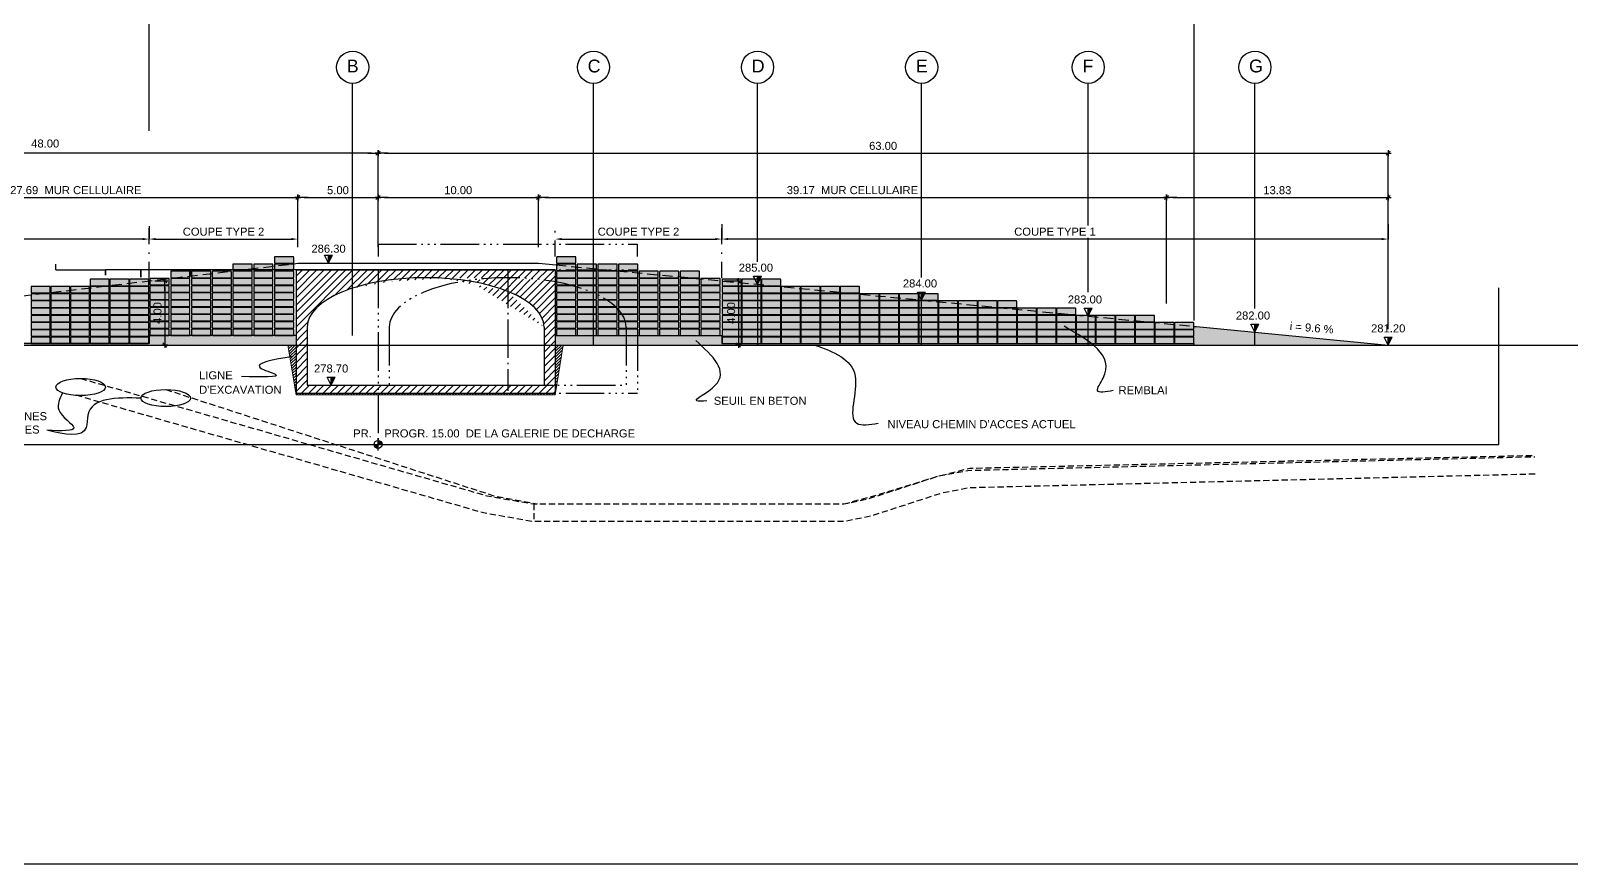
# Model space of a CAD drawing. Extents: x -427 to 62994, y 410 to 109394.
# Drawn here: x -196.9 to -100.8, y 578.1 to 630.1 of the extents above; entities that cross this region are included whole.
import ezdxf
from ezdxf.enums import TextEntityAlignment as Align

# ---------------------------------------------------------------- set-up
doc = ezdxf.new("R2010")
doc.units = 0
doc.header["$MEASUREMENT"] = 0
for name, pattern in [('ACAD_ISO04W100', [30, 24, -3, 0, -3]), ('ACAD_ISO05W100', [36, 24, -3, 0, -3, 0, -3, 0, -3]), ('NASCOSTA', [9.525, 6.35, -3.175]), ('TRATTEGGIATA2', [9.525, 6.35, -3.175]), ('TRATTOPUNTO', [1, 0.5, -0.25, 0, -0.25])]:
    doc.linetypes.add(name, pattern=pattern)
for name, color, linetype in [('Conduite 1000', 170, 'Continuous'), ('DIME', 6, 'Continuous'), ('LIN010CO', 2, 'Continuous'), ('LIN018CO', 6, 'Continuous'), ('LIN018TR', 6, 'NASCOSTA'), ('LIN025CO', 7, 'Continuous'), ('LIN025TR', 7, 'NASCOSTA'), ('LIN035CO', 1, 'Continuous'), ('LIN050CO', 3, 'Continuous'), ('TEXT035', 1, 'Continuous'), ('TEXT050', 3, 'Continuous'), ('TRATTCOLO-29', 252, 'Continuous'), ('TRATTCOLO-30', 253, 'Continuous')]:
    doc.layers.add(name, color=color, linetype=linetype)
doc.layers.add('no_plot', color=5, linetype='Continuous', plot=False)
doc.styles.add('ARIAL', font='arial.ttf')
doc.styles.add('ROMANS', font='romans.shx')
doc.linetypes.add('ROCCIA', pattern='A,0.25,[130,BERETTA.shx,S=0.1,R=0,X=0,Y=0],-0.2,0.25', length=0.7)
doc.dimstyles.new('BO1', dxfattribs={"dimtxt": 0.25, "dimasz": 0.2, "dimexe": 0, "dimexo": 0.5, "dimgap": 0.1, "dimtad": 1, "dimzin": 0, "dimdsep": 46, "dimtxsty": 'ROMANS', "dimblk1": 'LINE', "dimblk2": 'LINE', "dimsah": 1, "dimcen": 2.5, "dimclrd": 256, "dimclre": 256, "dimclrt": 1, "dimadec": 0, "dimazin": 0, "dimtfac": 1, "dimtmove": 2, "dimatfit": 3, "dimldrblk": 'LINE', "dimfxl": 1, "dimtvp": 1, "dimtolj": 1, "dimtzin": 0, "dimarcsym": 0})
pattern_1 = [(45, (-8.96563, 512.22708), (-0.2245064, 0.2245064), [])]

# ---------------------------------------------------------------- blocks, each defined once
blk = doc.blocks.new('LINE')
for p, q in [((-1.6, 0), (0.45, 0)), ((0, 0.45), (0, -0.45))]:
    blk.add_line(p, q)
at = {"color": 3}
blk.add_line((-0.32, -0.32), (0.32, 0.32), dxfattribs=at)
blk = doc.blocks.new('*D18')
at = {"layer": 'Defpoints', "color": 0, "transparency": 16777216}
for p in [(-126.036, 619.676), (-165.206, 615.579), (-126.036, 611.079)]:
    blk.add_point(p, dxfattribs=at)
at = {"layer": 'DIME', "lineweight": -2, "transparency": 16777216}
blk.add_line((-164.806, 619.676), (-126.436, 619.676), dxfattribs=at)
at = {"layer": 'DIME', "lineweight": -2, "transparency": 16777216, "xscale": 0.4, "yscale": 0.4, "zscale": 0.4, "rotation": 180}
blk.add_blockref('LINE', (-165.206, 619.676), dxfattribs=at)
at = {"layer": 'DIME', "lineweight": -2, "transparency": 16777216, "xscale": 0.4, "yscale": 0.4, "zscale": 0.4}
blk.add_blockref('LINE', (-126.036, 619.676), dxfattribs=at)
at = {"layer": 'DIME', "color": 1, "transparency": 16777216, "insert": (-145.621, 620.135), "char_height": 0.5, "attachment_point": 5, "style": 'ARIAL'}
blk.add_mtext('\\A1;39.17  MUR CELLULAIRE', dxfattribs=at)
blk = doc.blocks.new('*D20')
at = {"layer": 'Defpoints', "color": 0, "transparency": 16777216}
for p in [(-112.206, 622.441), (-175.206, 616.779), (-112.206, 610.479)]:
    blk.add_point(p, dxfattribs=at)
at = {"layer": 'DIME', "lineweight": -2, "transparency": 16777216}
for p, q in [((-174.806, 622.441), (-112.606, 622.441)), ((-112.206, 611.479), (-112.206, 622.441))]:
    blk.add_line(p, q, dxfattribs=at)
at = {"layer": 'DIME', "lineweight": -2, "transparency": 16777216, "xscale": 0.4, "yscale": 0.4, "zscale": 0.4, "rotation": 180}
blk.add_blockref('LINE', (-175.206, 622.441), dxfattribs=at)
at = {"layer": 'DIME', "lineweight": -2, "transparency": 16777216, "xscale": 0.4, "yscale": 0.4, "zscale": 0.4}
blk.add_blockref('LINE', (-112.206, 622.441), dxfattribs=at)
at = {"layer": 'DIME', "color": 1, "transparency": 16777216, "insert": (-143.706, 622.897), "char_height": 0.5, "attachment_point": 5, "style": 'ARIAL'}
blk.add_mtext('\\A1;63.00', dxfattribs=at)
blk = doc.blocks.new('*D21')
at = {"layer": 'Defpoints', "color": 0, "transparency": 16777216}
for p in [(-180.206, 619.676), (-180.206, 615.579), (-207.898, 612.295)]:
    blk.add_point(p, dxfattribs=at)
at = {"layer": 'DIME', "lineweight": -2, "transparency": 16777216}
for p, q in [((-207.898, 613.295), (-207.898, 619.676)), ((-207.498, 619.676), (-180.606, 619.676)), ((-180.206, 616.579), (-180.206, 619.676))]:
    blk.add_line(p, q, dxfattribs=at)
at = {"layer": 'DIME', "lineweight": -2, "transparency": 16777216, "xscale": 0.4, "yscale": 0.4, "zscale": 0.4, "rotation": 180}
blk.add_blockref('LINE', (-207.898, 619.676), dxfattribs=at)
at = {"layer": 'DIME', "lineweight": -2, "transparency": 16777216, "xscale": 0.4, "yscale": 0.4, "zscale": 0.4}
blk.add_blockref('LINE', (-180.206, 619.676), dxfattribs=at)
at = {"layer": 'DIME', "color": 1, "transparency": 16777216, "insert": (-194.052, 620.135), "char_height": 0.5, "attachment_point": 5, "style": 'ARIAL'}
blk.add_mtext('\\A1;27.69  MUR CELLULAIRE', dxfattribs=at)
blk = doc.blocks.new('*D22')
at = {"layer": 'Defpoints', "color": 0, "transparency": 16777216}
for p in [(-223.206, 622.441), (-175.206, 616.779), (-223.206, 610.479)]:
    blk.add_point(p, dxfattribs=at)
at = {"layer": 'DIME', "lineweight": -2, "transparency": 16777216}
for p, q in [((-223.206, 611.479), (-223.206, 622.441)), ((-175.606, 622.441), (-222.806, 622.441)), ((-175.206, 617.779), (-175.206, 622.441))]:
    blk.add_line(p, q, dxfattribs=at)
at = {"layer": 'DIME', "lineweight": -2, "transparency": 16777216, "xscale": 0.4, "yscale": 0.4, "zscale": 0.4, "rotation": 180}
blk.add_blockref('LINE', (-223.206, 622.441), dxfattribs=at)
at = {"layer": 'DIME', "lineweight": -2, "transparency": 16777216, "xscale": 0.4, "yscale": 0.4, "zscale": 0.4}
blk.add_blockref('LINE', (-175.206, 622.441), dxfattribs=at)
at = {"layer": 'DIME', "color": 1, "transparency": 16777216, "insert": (-195.963, 623.042), "char_height": 0.5, "attachment_point": 5, "style": 'ARIAL'}
blk.add_mtext('\\A1;48.00', dxfattribs=at)
blk = doc.blocks.new('*D23')
at = {"layer": 'Defpoints', "color": 0, "transparency": 16777216}
for p in [(-112.206, 619.676), (-126.036, 612.079), (-112.206, 610.479)]:
    blk.add_point(p, dxfattribs=at)
at = {"layer": 'DIME', "lineweight": -2, "transparency": 16777216}
for p, q in [((-126.036, 613.079), (-126.036, 619.676)), ((-125.636, 619.676), (-112.606, 619.676))]:
    blk.add_line(p, q, dxfattribs=at)
at = {"layer": 'DIME', "lineweight": -2, "transparency": 16777216, "xscale": 0.4, "yscale": 0.4, "zscale": 0.4, "rotation": 180}
blk.add_blockref('LINE', (-126.036, 619.676), dxfattribs=at)
at = {"layer": 'DIME', "lineweight": -2, "transparency": 16777216, "xscale": 0.4, "yscale": 0.4, "zscale": 0.4}
blk.add_blockref('LINE', (-112.206, 619.676), dxfattribs=at)
at = {"layer": 'DIME', "color": 1, "transparency": 16777216, "insert": (-119.121, 620.132), "char_height": 0.5, "attachment_point": 5, "style": 'ARIAL'}
blk.add_mtext('\\A1;13.83', dxfattribs=at)
blk = doc.blocks.new('LIVELLI1')
at = {"layer": 'LIN018CO'}
blk.add_solid([(0, 0.25), (0, 0), (0.125, 0.25)], dxfattribs=at)
at = {"layer": 'LIN035CO'}
for p, q in [((-0.125, 0.25), (0.125, 0.25)), ((0, 0), (-0.125, 0.25)), ((0, 0), (0, 0.25)), ((0, 0), (0.125, 0.25))]:
    blk.add_line(p, q, dxfattribs=at)
at = {"layer": 'TEXT035', "style": 'ARIAL'}
blk.add_attdef('VALORE', text='', height=0.25, dxfattribs=at).set_placement((0, 0.395), align=Align.CENTER)
blk = doc.blocks.new('PUNTO')
at = {"layer": 'LIN025CO'}
h = blk.add_hatch(color=256, dxfattribs=at)
h.paths.add_polyline_path([(-0.004, 0.253), (-0.004, 0.003), (0.246, 0.003, 0.414214)])
h.paths.add_polyline_path([(-0.004, 0.003), (-0.254, 0.003, 0.414214), (-0.004, -0.247)])
at = {"layer": 'LIN025CO', "linetype": 'Continuous'}
for p, q in [((-0.388, 0.003), (0.381, 0.003)), ((-0.004, -0.382), (-0.004, 0.387))]:
    blk.add_line(p, q, dxfattribs=at)
blk.add_circle((-0.004, 0.003), 0.25, dxfattribs=at)
blk = doc.blocks.new('*D70')
at = {"layer": 'Defpoints', "color": 0, "transparency": 16777216}
for p in [(-223.206, 617.882), (-189.48, 617.882), (-223.206, 617.086)]:
    blk.add_point(p, dxfattribs=at)
at = {"layer": 'DIME', "lineweight": -2, "transparency": 16777216}
for p, q in [((-223.206, 617.882), (-223.206, 617.086)), ((-189.48, 617.882), (-189.48, 617.086)), ((-189.88, 617.086), (-222.806, 617.086))]:
    blk.add_line(p, q, dxfattribs=at)
at = {"layer": 'DIME', "transparency": 16777216}
for points in [[(-222.806, 617.153), (-222.806, 617.02), (-223.206, 617.086)], [(-189.88, 617.153), (-189.88, 617.02), (-189.48, 617.086)]]:
    blk.add_solid(points, dxfattribs=at)
at = {"layer": 'DIME', "color": 1, "transparency": 16777216, "insert": (-206.343, 617.545), "char_height": 0.5, "attachment_point": 5, "style": 'ARIAL', "bg_fill": 3, "box_fill_scale": 1.25, "bg_fill_color": 256, "bg_fill_true_color": 13158600, "bg_fill_transparency": 0}
blk.add_mtext('\\A1;COUPE TYPE 1', dxfattribs=at)
blk = doc.blocks.new('*D88')
at = {"layer": 'Defpoints', "color": 0, "transparency": 16777216}
for p in [(-153.774, 618.008), (-112.206, 618.008), (-153.774, 617.086)]:
    blk.add_point(p, dxfattribs=at)
at = {"layer": 'DIME', "lineweight": -2, "transparency": 16777216}
for p, q in [((-153.774, 618.008), (-153.774, 617.086)), ((-112.206, 618.008), (-112.206, 617.086)), ((-112.606, 617.086), (-153.374, 617.086))]:
    blk.add_line(p, q, dxfattribs=at)
at = {"layer": 'DIME', "transparency": 16777216}
for points in [[(-153.374, 617.153), (-153.374, 617.02), (-153.774, 617.086)], [(-112.606, 617.153), (-112.606, 617.02), (-112.206, 617.086)]]:
    blk.add_solid(points, dxfattribs=at)
at = {"layer": 'DIME', "color": 1, "transparency": 16777216, "insert": (-132.99, 617.545), "char_height": 0.5, "attachment_point": 5, "style": 'ARIAL', "bg_fill": 3, "box_fill_scale": 1.25, "bg_fill_color": 256, "bg_fill_true_color": 13158600, "bg_fill_transparency": 0}
blk.add_mtext('\\A1;COUPE TYPE 1', dxfattribs=at)
blk = doc.blocks.new('*D89')
at = {"layer": 'Defpoints', "color": 0, "transparency": 16777216}
for p in [(-189.48, 617.086), (-180.206, 617.086), (-180.206, 617.086)]:
    blk.add_point(p, dxfattribs=at)
at = {"layer": 'DIME', "lineweight": -2, "transparency": 16777216}
blk.add_line((-189.08, 617.086), (-180.606, 617.086), dxfattribs=at)
at = {"layer": 'DIME', "transparency": 16777216}
for points in [[(-189.08, 617.153), (-189.08, 617.02), (-189.48, 617.086)], [(-180.606, 617.153), (-180.606, 617.02), (-180.206, 617.086)]]:
    blk.add_solid(points, dxfattribs=at)
at = {"layer": 'DIME', "color": 1, "transparency": 16777216, "insert": (-184.843, 617.545), "char_height": 0.5, "attachment_point": 5, "style": 'ARIAL', "bg_fill": 3, "box_fill_scale": 1.25, "bg_fill_color": 256, "bg_fill_true_color": 13158600, "bg_fill_transparency": 0}
blk.add_mtext('\\A1;COUPE TYPE 2', dxfattribs=at)
blk = doc.blocks.new('*D90')
at = {"layer": 'Defpoints', "color": 0, "transparency": 16777216}
for p in [(-164.153, 617.086), (-153.774, 617.086), (-153.774, 617.086)]:
    blk.add_point(p, dxfattribs=at)
at = {"layer": 'DIME', "lineweight": -2, "transparency": 16777216}
blk.add_line((-163.753, 617.086), (-154.174, 617.086), dxfattribs=at)
at = {"layer": 'DIME', "transparency": 16777216}
for points in [[(-163.753, 617.153), (-163.753, 617.02), (-164.153, 617.086)], [(-154.174, 617.153), (-154.174, 617.02), (-153.774, 617.086)]]:
    blk.add_solid(points, dxfattribs=at)
at = {"layer": 'DIME', "color": 1, "transparency": 16777216, "insert": (-158.964, 617.545), "char_height": 0.5, "attachment_point": 5, "style": 'ARIAL', "bg_fill": 3, "box_fill_scale": 1.25, "bg_fill_color": 256, "bg_fill_true_color": 13158600, "bg_fill_transparency": 0}
blk.add_mtext('\\A1;COUPE TYPE 2', dxfattribs=at)
blk = doc.blocks.new('*D95')
at = {"layer": 'Defpoints', "color": 0, "transparency": 16777216}
for p in [(-175.206, 619.676), (-180.206, 615.579), (-175.206, 615.579)]:
    blk.add_point(p, dxfattribs=at)
at = {"layer": 'DIME', "lineweight": -2, "transparency": 16777216}
for p, q in [((-179.806, 619.676), (-175.606, 619.676)), ((-175.206, 616.579), (-175.206, 619.676))]:
    blk.add_line(p, q, dxfattribs=at)
at = {"layer": 'DIME', "lineweight": -2, "transparency": 16777216, "xscale": 0.4, "yscale": 0.4, "zscale": 0.4, "rotation": 180}
blk.add_blockref('LINE', (-180.206, 619.676), dxfattribs=at)
at = {"layer": 'DIME', "lineweight": -2, "transparency": 16777216, "xscale": 0.4, "yscale": 0.4, "zscale": 0.4}
blk.add_blockref('LINE', (-175.206, 619.676), dxfattribs=at)
at = {"layer": 'DIME', "color": 1, "transparency": 16777216, "insert": (-177.706, 620.132), "char_height": 0.5, "attachment_point": 5, "style": 'ARIAL'}
blk.add_mtext('\\A1;5.00', dxfattribs=at)
blk = doc.blocks.new('*D96')
at = {"layer": 'Defpoints', "color": 0, "transparency": 16777216}
for p in [(-165.206, 619.676), (-175.206, 615.579), (-165.206, 615.579)]:
    blk.add_point(p, dxfattribs=at)
at = {"layer": 'DIME', "lineweight": -2, "transparency": 16777216}
for p, q in [((-174.806, 619.676), (-165.606, 619.676)), ((-165.206, 616.579), (-165.206, 619.676))]:
    blk.add_line(p, q, dxfattribs=at)
at = {"layer": 'DIME', "lineweight": -2, "transparency": 16777216, "xscale": 0.4, "yscale": 0.4, "zscale": 0.4, "rotation": 180}
blk.add_blockref('LINE', (-175.206, 619.676), dxfattribs=at)
at = {"layer": 'DIME', "lineweight": -2, "transparency": 16777216, "xscale": 0.4, "yscale": 0.4, "zscale": 0.4}
blk.add_blockref('LINE', (-165.206, 619.676), dxfattribs=at)
at = {"layer": 'DIME', "color": 1, "transparency": 16777216, "insert": (-170.206, 620.132), "char_height": 0.5, "attachment_point": 5, "style": 'ARIAL'}
blk.add_mtext('\\A1;10.00', dxfattribs=at)
blk = doc.blocks.new('Eléments de talus')
at = {"layer": 'TRATTCOLO-30'}
h = blk.add_hatch(color=256, dxfattribs=at)
h.dxf.hatch_style = 1
h.paths.add_polyline_path([(-191.811, 169.535, 0.414214), (-191.836, 169.56), (-192.986, 169.56, 0.414214), (-193.011, 169.535), (-193.011, 169.185, 0.414214), (-192.986, 169.16), (-191.836, 169.16, 0.414214), (-191.811, 169.185)])
at = {"layer": 'LIN018CO', "flags": 128}
blk.add_lwpolyline([(-191.811, 169.185), (-191.811, 169.535, 0.414214), (-191.836, 169.56), (-192.986, 169.56, 0.414214), (-193.011, 169.535), (-193.011, 169.185, 0.414214), (-192.986, 169.16), (-191.836, 169.16, 0.414214)], format="xyb", close=True, dxfattribs=at)
blk = doc.blocks.new('*D97')
at = {"layer": 'Defpoints', "color": 0, "transparency": 16777216}
for p in [(-190.122, 614.479), (-189.48, 610.479), (-188.505, 610.479)]:
    blk.add_point(p, dxfattribs=at)
at = {"layer": 'DIME', "lineweight": -2, "transparency": 16777216}
for p, q in [((-189.122, 614.479), (-188.505, 614.479)), ((-188.505, 614.079), (-188.505, 610.879)), ((-188.48, 610.479), (-188.505, 610.479))]:
    blk.add_line(p, q, dxfattribs=at)
at = {"layer": 'DIME', "lineweight": -2, "transparency": 16777216, "xscale": 0.4, "yscale": 0.4, "zscale": 0.4}
for p, rotation in [((-188.505, 614.479), 90), ((-188.505, 610.479), 270)]:
    blk.add_blockref('LINE', p, dxfattribs=dict(at, rotation=rotation))
at = {"layer": 'DIME', "color": 1, "transparency": 16777216, "insert": (-188.96, 612.479), "char_height": 0.5, "attachment_point": 5, "rotation": 90, "style": 'ARIAL', "bg_fill": 1, "box_fill_scale": 1.25, "bg_fill_color": 253, "bg_fill_transparency": 0}
blk.add_mtext('\\A1;4.00', dxfattribs=at)
blk = doc.blocks.new('*D98')
at = {"layer": 'Defpoints', "color": 0, "transparency": 16777216}
for p in [(-154.609, 614.479), (-156.423, 610.479), (-152.728, 610.479)]:
    blk.add_point(p, dxfattribs=at)
at = {"layer": 'DIME', "lineweight": -2, "transparency": 16777216}
for p, q in [((-153.609, 614.479), (-152.728, 614.479)), ((-152.728, 614.079), (-152.728, 610.879)), ((-155.423, 610.479), (-152.728, 610.479))]:
    blk.add_line(p, q, dxfattribs=at)
at = {"layer": 'DIME', "lineweight": -2, "transparency": 16777216, "xscale": 0.4, "yscale": 0.4, "zscale": 0.4}
for p, rotation in [((-152.728, 614.479), 90), ((-152.728, 610.479), 270)]:
    blk.add_blockref('LINE', p, dxfattribs=dict(at, rotation=rotation))
at = {"layer": 'DIME', "color": 1, "transparency": 16777216, "insert": (-153.184, 612.479), "char_height": 0.5, "attachment_point": 5, "rotation": 90, "style": 'ARIAL', "bg_fill": 1, "box_fill_scale": 1.25, "bg_fill_color": 253, "bg_fill_transparency": 0}
blk.add_mtext('\\A1;4.00', dxfattribs=at)

msp = doc.modelspace()

# ---------------------------------------------------------------- hatches: boundary and pattern name
at = {"layer": 'LIN010CO'}
h = msp.add_hatch(dxfattribs=at)
h.set_pattern_fill('ANSI31', color=256, scale=0.1, style=0)
h.set_pattern_definition(pattern_1)
edge = h.paths.add_edge_path()
edge.add_line((-176.791, 614.026), (-176.791, 615.179))
edge.add_line((-176.791, 615.179), (-180.323, 615.179))
edge.add_line((-180.323, 615.179), (-180.323, 611.079))
edge.add_line((-180.323, 611.079), (-179.623, 611.079))
edge.add_line((-179.623, 611.079), (-179.623, 611.604))
edge.add_ellipse((-172.238, 611.604), major_axis=(-7.385, 0), ratio=0.416385, start_angle=308.06073, end_angle=360, ccw=False)
h.paths.add_polyline_path([(-179.623, 610.479), (-180.323, 610.479), (-180.323, 607.479), (-175.204, 607.479), (-175.204, 607.979), (-179.623, 607.979)])
h.paths.add_polyline_path([(-174.504, 607.979), (-175.204, 607.979), (-175.204, 607.479), (-164.153, 607.479), (-164.153, 607.979)])
h.paths.add_polyline_path([(-164.153, 610.479), (-164.853, 610.479), (-164.853, 607.979), (-164.153, 607.979)])
edge = h.paths.add_edge_path()
edge.add_ellipse((-167.119, 611.604), major_axis=(-7.385, 0), ratio=0.416385, start_angle=246.3203, end_angle=270.01557)
edge.add_line((-167.121, 614.679), (-167.121, 613.822))
edge.add_ellipse((-172.238, 611.604), major_axis=(-7.385, 0), ratio=0.416385, start_angle=180, end_angle=226.14055, ccw=False)
edge.add_line((-164.853, 611.604), (-164.853, 610.479))
edge.add_line((-164.853, 610.479), (-164.153, 610.479))
edge.add_line((-164.153, 610.479), (-164.153, 614.421))
edge = h.paths.add_edge_path()
edge.add_line((-164.153, 615.179), (-167.121, 615.179))
edge.add_line((-167.121, 615.179), (-167.121, 614.679))
edge.add_ellipse((-167.119, 611.604), major_axis=(-7.385, 0), ratio=0.416385, start_angle=246.3203, end_angle=270.01557, ccw=False)
edge.add_line((-164.153, 614.421), (-164.153, 615.179))
edge = h.paths.add_edge_path()
edge.add_line((-167.121, 615.179), (-175.204, 615.179))
edge.add_line((-175.204, 615.179), (-175.204, 614.421))
edge.add_ellipse((-172.238, 611.604), major_axis=(-7.385, 0), ratio=0.416385, start_angle=249.72162, end_angle=293.6797, ccw=False)
edge.add_ellipse((-167.119, 611.604), major_axis=(-7.385, 0), ratio=0.416385, start_angle=270.01557, end_angle=290.27838, ccw=False)
edge.add_line((-167.121, 614.679), (-167.121, 615.179))
edge = h.paths.add_edge_path()
edge.add_line((-175.204, 615.179), (-176.791, 615.179))
edge.add_line((-176.791, 615.179), (-176.791, 614.026))
edge.add_ellipse((-172.238, 611.604), major_axis=(-7.385, 0), ratio=0.416385, start_angle=293.6797, end_angle=308.06073, ccw=False)
edge.add_line((-175.204, 614.421), (-175.204, 615.179))
edge = h.paths.add_edge_path()
edge.add_ellipse((-167.119, 611.604), major_axis=(-7.385, 0), ratio=0.416385, start_angle=270.01557, end_angle=290.27838)
edge.add_ellipse((-172.238, 611.604), major_axis=(-7.385, 0), ratio=0.416385, start_angle=226.14055, end_angle=249.72162, ccw=False)
edge.add_line((-167.121, 613.822), (-167.121, 614.679))
h = msp.add_hatch(dxfattribs=at)
h.set_pattern_fill('AR-CONC', color=256, scale=0.01, angle=45, style=0)
h.set_pattern_definition([(95, (-8.9656, 512.2271), (1.400947, 1.175534), [0.1905, -2.0955]), (40, (-8.9656, 512.227), (-1.600179, 1.10177), [0.1524, -1.6764]), (145.451, (-8.8489, 512.325), (-0.199222, 2.277302), [0.1619, -1.7809]), (91.1842, (-9.3248, 512.5863), (2.214102, 1.619534), [0.28575, -3.14325]), (141.6356, (-9.1403, 512.7212), (-0.07086, 3.428264), [0.24285, -2.67135]), (36.184, (-9.3248, 512.5863), (-0.070856, 3.428264), [0.2286, -2.5146]), (66, (-9.0554, 512.6761), (1.795206, 0.348953), [0.1905, -2.0955]), (11, (-9.0554, 512.676), (-0.8654, 1.739412), [0.1524, -1.6764]), (116.4514, (-8.9058, 512.7052), (0.9298, 2.088365), [0.1619, -1.7809]), (82.5, (-8.9656, 512.2271), (-0.5760547, 0.6197341), [0, -1.65608, 0, -1.7018, 0, -1.68275]), (52.5, (-8.9656, 512.2271), (-0.2358973, 1.18087), [0, -0.97028, 0, -1.61798, 0, -0.64135]), (12.5, (-9.36614, 511.82656), (0.9992786, 0.918262), [0, -0.635, 0, -1.9812, 0, -2.6289]), (2.5, (-9.5457, 511.647), (0.867639, 1.227224), [0, -0.8255, 0, -1.31572, 0, -1.8669])])
h.paths.add_polyline_path([(-120.519, 611.279), (-120.519, 610.479), (-112.206, 610.479)])
h.paths.add_polyline_path([(-161.648, 613.67), (-161.678, 613.684), (-161.708, 613.697)])
h.paths.add_polyline_path([(-159.843, 612.132), (-159.851, 612.15), (-159.836, 612.114)])
h.paths.add_polyline_path([(-160.809, 613.203), (-160.832, 613.218), (-160.855, 613.234)])
h.paths.add_polyline_path([(-160.72, 613.14), (-160.742, 613.156), (-160.764, 613.171)])
h.paths.add_polyline_path([(-159.815, 612.059), (-159.822, 612.078), (-159.809, 612.041)])
h.paths.add_polyline_path([(-159.875, 612.203), (-159.884, 612.221), (-159.867, 612.186)])
h.paths.add_polyline_path([(-160.902, 613.265), (-160.926, 613.28), (-160.95, 613.295)])
h.paths.add_polyline_path([(-160.634, 613.076), (-160.655, 613.092), (-160.677, 613.108)])
h.paths.add_polyline_path([(-159.791, 611.987), (-159.797, 612.005), (-159.786, 611.969)])
h.paths.add_polyline_path([(-159.911, 612.275), (-159.921, 612.293), (-159.902, 612.257)])
h.paths.add_polyline_path([(-160.999, 613.326), (-161.023, 613.341), (-161.048, 613.356)])
h.paths.add_polyline_path([(-160.552, 613.011), (-160.572, 613.028), (-160.593, 613.044)])
h.paths.add_polyline_path([(-159.771, 611.915), (-159.776, 611.933), (-159.767, 611.896)])
h.paths.add_polyline_path([(-159.951, 612.346), (-159.962, 612.364), (-159.941, 612.328)])
h.paths.add_polyline_path([(-161.099, 613.386), (-161.124, 613.401), (-161.15, 613.415)])
h.paths.add_polyline_path([(-160.474, 612.946), (-160.493, 612.963), (-160.512, 612.979)])
h.paths.add_polyline_path([(-159.755, 611.842), (-159.759, 611.86), (-159.752, 611.823)])
h.paths.add_polyline_path([(-159.996, 612.417), (-160.008, 612.434), (-159.985, 612.399)])
h.paths.add_polyline_path([(-161.202, 613.445), (-161.228, 613.459), (-161.255, 613.474)])
h.paths.add_polyline_path([(-160.399, 612.88), (-160.417, 612.897), (-160.436, 612.913)])
h.paths.add_polyline_path([(-159.744, 611.769), (-159.747, 611.787), (-159.742, 611.751)])
h.paths.add_polyline_path([(-160.044, 612.487), (-160.057, 612.504), (-160.032, 612.469)])
h.paths.add_polyline_path([(-161.309, 613.503), (-161.336, 613.517), (-161.363, 613.531)])
h.paths.add_polyline_path([(-160.328, 612.813), (-160.345, 612.83), (-160.363, 612.847)])
h.paths.add_polyline_path([(-159.737, 611.696), (-159.738, 611.714), (-159.736, 611.678)])
h.paths.add_polyline_path([(-160.096, 612.557), (-160.11, 612.574), (-160.083, 612.539)])
h.paths.add_polyline_path([(-161.419, 613.56), (-161.446, 613.574), (-161.475, 613.588)])
h.paths.add_polyline_path([(-160.261, 612.746), (-160.277, 612.763), (-160.294, 612.779)])
h.paths.add_polyline_path([(-159.734, 611.629), (-159.734, 611.641), (-159.734, 611.604)])
h.paths.add_polyline_path([(-160.153, 612.626), (-160.168, 612.643), (-160.139, 612.609)])
h.paths.add_polyline_path([(-161.532, 613.616), (-161.56, 613.629), (-161.59, 613.643)])
h.paths.add_polyline_path([(-160.213, 612.695), (-160.229, 612.712), (-160.198, 612.677)])
h.paths.add_polyline_path([(-124.333, 611.646), (-124.333, 610.479), (-120.519, 610.479), (-120.519, 611.279)])
h = msp.add_hatch(dxfattribs=at)
h.set_pattern_fill('ANSI31', color=256, scale=0.1, style=0)
h.set_pattern_definition(pattern_1)
h.paths.add_polyline_path([(-180.323, 611.079), (-180.323, 610.479), (-179.623, 610.479), (-179.623, 611.079)])
h = msp.add_hatch(dxfattribs=at)
h.set_pattern_fill('ANSI31', color=256, style=0)
h.set_pattern_definition([(45, (-14.88762, 441.31905), (-0.08838835, 0.08838835), [])])
h.paths.add_polyline_path([(-163.653, 610.479), (-164.153, 610.479), (-164.153, 607.979), (-164.056, 607.979)])
h.paths.add_polyline_path([(-164.056, 607.979), (-164.153, 607.979), (-164.153, 607.479), (-164.137, 607.479)])
h.paths.add_polyline_path([(-164.137, 607.479), (-175.204, 607.479), (-175.204, 607.379), (-164.153, 607.379)])
h.paths.add_polyline_path([(-175.204, 607.479), (-180.323, 607.479), (-180.323, 610.479), (-180.823, 610.479), (-180.323, 607.379), (-175.204, 607.379)])
at = {"layer": 'TRATTCOLO-29'}
h = msp.add_hatch(color=256, dxfattribs=at)
h.dxf.hatch_style = 1
edge = h.paths.add_edge_path()
edge.add_line((-180.323, 611.079), (-189.48, 611.079))
edge.add_line((-189.48, 611.079), (-189.48, 610.579))
edge.add_line((-189.48, 610.579), (-193.959, 610.579))
edge.add_spline(control_points=[(-193.959, 610.579), (-194.044, 610.546), (-194.129, 610.513), (-194.213, 610.479)], knot_values=[0.176102, 0.176102, 0.176102, 0.176102, 0.362536, 0.362536, 0.362536, 0.362536], degree=3, periodic=0)
edge.add_line((-194.213, 610.479), (-180.823, 610.479))
edge.add_line((-180.823, 610.479), (-180.323, 610.479))
edge.add_line((-180.323, 610.479), (-180.323, 611.079))
h.paths.add_polyline_path([(-199.706, 610.579), (-207.898, 610.579), (-207.898, 610.479), (-199.706, 610.479)])
edge = h.paths.add_edge_path()
edge.add_line((-193.959, 610.579), (-199.706, 610.579))
edge.add_line((-199.706, 610.579), (-199.706, 610.479))
edge.add_line((-199.706, 610.479), (-194.213, 610.479))
edge.add_spline(control_points=[(-194.213, 610.479), (-194.129, 610.513), (-194.044, 610.546), (-193.959, 610.579)], knot_values=[0.176102, 0.176102, 0.176102, 0.176102, 0.362536, 0.362536, 0.362536, 0.362536], degree=3, periodic=0)
h = msp.add_hatch(color=256, dxfattribs=at)
h.dxf.hatch_style = 1
h.paths.add_polyline_path([(-161.768, 611.079), (-164.153, 611.079), (-164.153, 610.479), (-163.653, 610.479), (-161.768, 610.479)])
h.paths.add_polyline_path([(-159.734, 611.079), (-161.768, 611.079), (-161.768, 610.479), (-159.734, 610.479)])
h.paths.add_polyline_path([(-159.034, 611.079), (-159.734, 611.079), (-159.734, 610.479), (-159.034, 610.479)])
h.paths.add_polyline_path([(-153.774, 611.079), (-159.034, 611.079), (-159.034, 610.479), (-153.774, 610.479)])
h.paths.add_polyline_path([(-151.536, 610.579), (-153.774, 610.579), (-153.774, 610.479), (-151.536, 610.479)])
h.paths.add_polyline_path([(-141.304, 610.579), (-151.536, 610.579), (-151.536, 610.479), (-141.304, 610.479)])
h.paths.add_polyline_path([(-130.912, 610.579), (-141.304, 610.579), (-141.304, 610.479), (-130.912, 610.479)])
edge = h.paths.add_edge_path()
edge.add_line((-124.333, 610.579), (-130.72, 610.579))
edge.add_spline(control_points=[(-130.72, 610.579), (-130.678, 610.546), (-130.637, 610.513), (-130.597, 610.479)], knot_values=[4.184088, 4.184088, 4.184088, 4.184088, 4.321588, 4.321588, 4.321588, 4.321588], degree=3, periodic=0)
edge.add_line((-130.597, 610.479), (-124.333, 610.479))
edge.add_line((-124.333, 610.479), (-124.333, 610.579))
edge = h.paths.add_edge_path()
edge.add_spline(control_points=[(-130.597, 610.479), (-130.637, 610.513), (-130.678, 610.546), (-130.72, 610.579)], knot_values=[4.184088, 4.184088, 4.184088, 4.184088, 4.321588, 4.321588, 4.321588, 4.321588], degree=3, periodic=0)
edge.add_line((-130.72, 610.579), (-130.912, 610.579))
edge.add_line((-130.912, 610.579), (-130.912, 610.479))
edge.add_line((-130.912, 610.479), (-130.597, 610.479))

# ---------------------------------------------------------------- linework, layer by layer
for p, q in [((-175.206, 616.779), (-175.206, 615.99)), ((-112.206, 610.479), (-105.308, 610.479))]:
    msp.add_line(p, q)
at = {"color": 3}
msp.add_line((-164.853, 611.604), (-164.853, 607.979), dxfattribs=at)
at = {"layer": 'Conduite 1000', "linetype": 'TRATTEGGIATA2', "ltscale": 0.06}
msp.add_line((-165.484, 600.569), (-165.484, 599.499), dxfattribs=at)
at = {"layer": 'Conduite 1000', "linetype": 'TRATTEGGIATA2', "ltscale": 0.06, "flags": 128}
for points in [[(-193.755, 608.396), (-168.393, 601.074), (-165.484, 600.569), (-146.158, 600.569), (-144.543, 600.922), (-140.29, 602.305), (-138.419, 602.664), (-103.063, 603.519)], [(-194.052, 607.368), (-168.634, 600.029), (-165.576, 599.499), (-146.043, 599.499), (-144.263, 599.888), (-140.022, 601.267), (-138.305, 601.597), (-103.037, 602.449)], [(-188.448, 607.707), (-167.984, 601.084), (-165.261, 600.569)], [(-146.158, 600.569), (-143.993, 601.16), (-140.29, 602.305), (-138.305, 602.801), (-103.063, 603.6)]]:
    msp.add_lwpolyline(points, dxfattribs=at)
at = {"layer": 'Conduite 1000', "linetype": 'Continuous', "ltscale": 0.06}
for centre in [(-193.755, 607.861), (-188.448, 607.172)]:
    msp.add_ellipse(centre, major_axis=(1.546, 0), ratio=0.3459, dxfattribs=at)
at = {"layer": 'LIN010CO'}
for p, q in [((-105.308, 604.279), (-105.308, 614.038)), ((-229.401, 604.279), (-105.308, 604.279))]:
    msp.add_line(p, q, dxfattribs=at)
at = {"layer": 'LIN018CO'}
for p, q in [((-176.791, 611.079), (-176.791, 626.797)), ((-161.768, 610.479), (-161.768, 626.797)), ((-151.536, 615.667), (-151.536, 626.797)), ((-141.304, 614.686), (-141.304, 626.797)), ((-130.912, 613.766), (-130.912, 626.797)), ((-120.519, 612.765), (-120.519, 626.797)), ((-151.536, 614.264), (-151.536, 610.479)), ((-141.304, 610.479), (-141.304, 613.76)), ((-130.912, 610.479), (-130.912, 612.779)), ((-120.519, 610.479), (-120.519, 611.779))]:
    msp.add_line(p, q, dxfattribs=at)
at = {"layer": 'LIN018CO', "linetype": 'TRATTOPUNTO', "ltscale": 2, "flags": 128}
for points in [[(-189.48, 614.659), (-189.48, 618.084)], [(-153.774, 614.659), (-153.774, 618.084)]]:
    msp.add_lwpolyline(points, dxfattribs=at)
at = {"layer": 'LIN018CO'}
for points in [[(-129.359, 607.636), (-130.338, 607.636), (-129.979, 608.419), (-132.425, 611.646)], [(-154.699, 606.997), (-155.334, 606.997), (-154.192, 607.949), (-155.397, 610.771)], [(-147.985, 610.479), (-145.45, 608.545), (-145.355, 605.606), (-144.018, 605.601)], [(-180.548, 609.768), (-182.549, 609.059), (-181.613, 608.657), (-183.712, 608.516)], [(-194.876, 607.492), (-195.113, 606.434), (-194.177, 605.338), (-195.855, 605.164)], [(-189.994, 607.172), (-193.296, 606.109), (-193.404, 605.338), (-195.855, 605.164)]]:
    msp.add_spline(points, degree=3, dxfattribs=at)
at = {"layer": 'LIN018TR', "linetype": 'ACAD_ISO05W100', "ltscale": 0.1}
for p, q in [((-175.206, 616.779), (-159.036, 616.779)), ((-159.036, 616.779), (-159.036, 615.99)), ((-175.204, 615.179), (-175.204, 604.279)), ((-175.204, 615.179), (-159.034, 615.179)), ((-159.034, 615.179), (-159.034, 607.479)), ((-174.504, 611.604), (-174.504, 607.979)), ((-159.734, 611.604), (-159.734, 607.979)), ((-175.204, 607.479), (-159.034, 607.479)), ((-174.504, 607.979), (-159.734, 607.979))]:
    msp.add_line(p, q, dxfattribs=at)
at = {"layer": 'LIN018TR', "linetype": 'ACAD_ISO04W100', "ltscale": 0.1}
msp.add_line((-167.121, 615.179), (-167.121, 607.629), dxfattribs=at)
at = {"layer": 'LIN018TR', "linetype": 'ACAD_ISO05W100', "ltscale": 0.1}
msp.add_ellipse((-167.119, 611.604), major_axis=(-7.385, 0), ratio=0.416385, start_param=3.141593, end_param=6.283185, dxfattribs=at)
at = {"layer": 'LIN025CO', "linetype": 'NASCOSTA', "ltscale": 0.1}
msp.add_line((-207.898, 612.295), (-180.448, 615.551), dxfattribs=at)
at = {"layer": 'LIN025CO', "color": 3}
for p, q in [((-180.323, 615.179), (-180.323, 607.479)), ((-180.323, 615.179), (-164.153, 615.179)), ((-164.153, 615.179), (-164.153, 607.479)), ((-179.623, 611.604), (-179.623, 607.979)), ((-179.623, 607.979), (-164.853, 607.979))]:
    msp.add_line(p, q, dxfattribs=at)
at = {"layer": 'LIN025CO', "ltscale": 0.3}
for p, q in [((-223.206, 610.479), (-180.823, 610.479)), ((-163.653, 610.479), (-112.206, 610.479))]:
    msp.add_line(p, q, dxfattribs=at)
at = {"layer": 'LIN025CO'}
msp.add_line((-180.323, 607.479), (-164.153, 607.479), dxfattribs=at)
at = {"layer": 'LIN025CO', "linetype": 'NASCOSTA', "ltscale": 0.1, "flags": 128}
msp.add_lwpolyline([(-164.103, 615.473), (-159.036, 614.986), (-124.153, 611.629)], dxfattribs=at)
at = {"layer": 'LIN025CO', "ltscale": 0.3, "flags": 128}
for points in [[(-180.323, 611.079), (-189.48, 611.079), (-189.48, 610.579), (-207.898, 610.579), (-207.898, 610.479)], [(-164.153, 611.079), (-153.774, 611.079), (-153.774, 610.579), (-124.333, 610.579), (-124.333, 610.479)]]:
    msp.add_lwpolyline(points, dxfattribs=at)
at = {"layer": 'LIN025CO'}
for centre in [(-176.791, 627.797), (-161.768, 627.797), (-151.536, 627.797), (-141.304, 627.797), (-130.912, 627.797), (-120.519, 627.797)]:
    msp.add_circle(centre, 1, dxfattribs=at)
at = {"layer": 'LIN025CO', "color": 3}
msp.add_ellipse((-172.238, 611.604), major_axis=(-7.385, 0), ratio=0.416385, start_param=3.141593, end_param=6.283185, dxfattribs=at)
at = {"layer": 'LIN025TR', "ltscale": 0.3}
msp.add_line((-180.823, 610.479), (-163.653, 610.479), dxfattribs=at)
at = {"layer": 'LIN035CO'}
msp.add_line((-124.153, 611.629), (-112.206, 610.479), dxfattribs=at)
at = {"layer": 'LIN035CO', "flags": 128}
msp.add_lwpolyline([(-180.448, 615.551), (-180.206, 615.579), (-175.206, 615.579), (-165.206, 615.579), (-164.103, 615.473)], dxfattribs=at)
at = {"layer": 'LIN050CO', "linetype": 'ROCCIA', "lineweight": 0}
for p, q in [((-180.823, 610.479), (-180.323, 607.379)), ((-164.153, 607.379), (-163.653, 610.479)), ((-180.323, 607.379), (-164.153, 607.379))]:
    msp.add_line(p, q, dxfattribs=at)
at = {"layer": 'no_plot'}
for p, q in [((-195.301, 615.179), (-192.209, 615.179)), ((-186.902, 615.179), (-189.994, 615.179))]:
    msp.add_line(p, q, dxfattribs=at)
at = {"layer": 'no_plot', "color": 4}
msp.add_line((-223.206, 610.479), (-96.712, 610.479), dxfattribs=at)
at = {"layer": 'no_plot', "flags": 128}
for points in [[(-189.48, 623.84), (-189.48, 661.95)], [(-195.301, 615.179), (-195.301, 615.532)]]:
    msp.add_lwpolyline(points, dxfattribs=at)
at = {"layer": 'no_plot', "color": 3, "flags": 128}
msp.add_lwpolyline([(-164.153, 615.179), (-180.216, 615.179), (-186.902, 615.179), (-186.867, 614.743), (-186.902, 615.179), (-189.994, 615.179), (-189.994, 614.703), (-189.994, 615.179), (-192.209, 615.179), (-192.209, 614.831), (-192.209, 615.179)], dxfattribs=at)

# ---------------------------------------------------------------- block references
for p in [(11.344, 446.419), (28.943, 446.419), (4.874, 445.519), (6.168, 445.519), (7.462, 445.519), (8.756, 445.969), (8.756, 445.519), (10.05, 445.969), (10.05, 445.519), (11.344, 445.969), (11.344, 445.519), (28.943, 445.969), (28.943, 445.519), (30.228, 445.969), (30.228, 445.519), (31.512, 445.969), (31.512, 445.519), (32.797, 445.969), (32.797, 445.519), (34.082, 445.519), (35.367, 445.519), (36.652, 445.519), (-3.837, 444.569), (-2.61, 444.569), (-1.382, 444.569), (-0.154, 445.019), (-0.154, 444.569), (1.074, 445.019), (1.074, 444.569), (2.302, 445.019), (2.302, 444.569), (3.58, 445.069), (3.58, 444.619), (4.874, 445.069), (4.874, 444.619), (6.168, 445.069), (6.168, 444.619), (7.462, 445.069), (7.462, 444.619), (8.756, 445.069), (8.756, 444.619), (10.05, 445.069), (10.05, 444.619), (11.344, 445.069), (11.344, 444.619), (28.943, 445.069), (28.943, 444.619), (30.228, 445.069), (30.228, 444.619), (31.512, 445.069), (31.512, 444.619), (32.797, 445.069), (32.797, 444.619), (34.082, 445.069), (34.082, 444.619), (35.367, 445.069), (35.367, 444.619), (36.652, 445.069), (36.652, 444.619), (37.936, 445.069), (37.936, 444.619), (39.264, 445.019), (39.264, 444.569), (40.49, 445.019), (40.49, 444.569), (41.717, 445.019), (41.717, 444.569), (42.944, 444.569), (44.171, 444.569), (45.397, 444.569), (46.624, 444.569), (-3.837, 444.119), (-3.837, 443.669), (-2.61, 444.119), (-2.61, 443.669), (-1.382, 444.119), (-1.382, 443.669), (-0.154, 444.119), (-0.154, 443.669), (1.074, 444.119), (1.074, 443.669), (2.302, 444.119), (2.302, 443.669), (3.58, 444.169), (3.58, 443.719), (4.874, 444.169), (4.874, 443.719), (6.168, 444.169), (6.168, 443.719), (7.462, 444.169), (7.462, 443.719), (8.756, 444.169), (8.756, 443.719), (10.05, 444.169), (10.05, 443.719), (11.344, 444.169), (11.344, 443.719), (28.943, 444.169), (28.943, 443.719), (30.228, 444.169), (30.228, 443.719), (31.512, 444.169), (31.512, 443.719), (32.797, 444.169), (32.797, 443.719), (34.082, 444.169), (34.082, 443.719), (35.367, 444.169), (35.367, 443.719), (36.652, 444.169), (36.652, 443.719), (37.936, 444.169), (37.936, 443.719), (39.264, 444.119), (39.264, 443.669), (40.49, 444.119), (40.49, 443.669), (41.717, 444.119), (41.717, 443.669), (42.944, 444.119), (42.944, 443.669), (44.171, 444.119), (44.171, 443.669), (45.397, 444.119), (45.397, 443.669), (46.624, 444.119), (46.624, 443.669), (47.851, 444.119), (47.851, 443.669), (49.077, 444.119), (49.077, 443.669), (50.304, 444.119), (50.304, 443.669), (51.531, 444.119), (51.531, 443.669), (52.757, 443.669), (53.984, 443.669), (55.211, 443.669), (56.438, 443.669), (-3.837, 443.219), (-3.837, 442.769), (-2.61, 443.219), (-2.61, 442.769), (-1.382, 443.219), (-1.382, 442.769), (-0.154, 443.219), (-0.154, 442.769), (1.074, 443.219), (1.074, 442.769), (2.302, 443.219), (2.302, 442.769), (3.58, 443.269), (3.58, 442.819), (4.874, 443.269), (4.874, 442.819), (6.168, 443.269), (6.168, 442.819), (7.462, 443.269), (7.462, 442.819), (8.756, 443.269), (8.756, 442.819), (10.05, 443.269), (10.05, 442.819), (11.344, 443.269), (11.344, 442.819), (28.943, 443.269), (28.943, 442.819), (30.228, 443.269), (30.228, 442.819), (31.512, 443.269), (31.512, 442.819), (32.797, 443.269), (32.797, 442.819), (34.082, 443.269), (34.082, 442.819), (35.367, 443.269), (35.367, 442.819), (36.652, 443.269), (36.652, 442.819), (37.936, 443.269), (37.936, 442.819), (39.264, 443.219), (39.264, 442.769), (40.49, 443.219), (40.49, 442.769), (41.717, 443.219), (41.717, 442.769), (42.944, 443.219), (42.944, 442.769), (44.171, 443.219), (44.171, 442.769), (45.397, 443.219), (45.397, 442.769), (46.624, 443.219), (46.624, 442.769), (47.851, 443.219), (47.851, 442.769), (49.077, 443.219), (49.077, 442.769), (50.304, 443.219), (50.304, 442.769), (51.531, 443.219), (51.531, 442.769), (52.757, 443.219), (52.757, 442.769), (53.984, 443.219), (53.984, 442.769), (55.211, 443.219), (55.211, 442.769), (56.438, 443.219), (56.438, 442.769), (57.664, 443.219), (57.664, 442.769), (58.891, 443.219), (58.891, 442.769), (60.118, 443.219), (60.118, 442.769), (61.344, 442.769), (62.571, 442.769), (63.798, 442.769), (65.024, 442.769), (-3.837, 442.319), (-3.837, 441.869), (-2.61, 442.319), (-2.61, 441.869), (-1.382, 442.319), (-1.382, 441.869), (-0.154, 442.319), (-0.154, 441.869), (1.074, 442.319), (1.074, 441.869), (2.302, 442.319), (2.302, 441.869), (3.58, 442.369), (3.58, 441.919), (4.874, 442.369), (4.874, 441.919), (6.168, 442.369), (6.168, 441.919), (7.462, 442.369), (7.462, 441.919), (8.756, 442.369), (8.756, 441.919), (10.05, 442.369), (10.05, 441.919), (11.344, 442.369), (11.344, 441.919), (28.943, 442.369), (28.943, 441.919), (30.228, 442.369), (30.228, 441.919), (31.512, 442.369), (31.512, 441.919), (32.797, 442.369), (32.797, 441.919), (34.082, 442.369), (34.082, 441.919), (35.367, 442.369), (35.367, 441.919), (36.652, 442.369), (36.652, 441.919), (37.936, 442.369), (37.936, 441.919), (39.264, 442.319), (39.264, 441.869), (40.49, 442.319), (40.49, 441.869), (41.717, 442.319), (41.717, 441.869), (42.944, 442.319), (42.944, 441.869), (44.171, 442.319), (44.171, 441.869), (45.397, 442.319), (45.397, 441.869), (46.624, 442.319), (46.624, 441.869), (47.851, 442.319), (47.851, 441.869), (49.077, 442.319), (49.077, 441.869), (50.304, 442.319), (50.304, 441.869), (51.531, 442.319), (51.531, 441.869), (52.757, 442.319), (52.757, 441.869), (53.984, 442.319), (53.984, 441.869), (55.211, 442.319), (55.211, 441.869), (56.438, 442.319), (56.438, 441.869), (57.664, 442.319), (57.664, 441.869), (58.891, 442.319), (58.891, 441.869), (60.118, 442.319), (60.118, 441.869), (61.344, 442.319), (61.344, 441.869), (62.571, 442.319), (62.571, 441.869), (63.798, 442.319), (63.798, 441.869), (65.024, 442.319), (65.024, 441.869), (66.251, 442.319), (66.251, 441.869), (67.478, 442.319), (67.478, 441.869), (-3.837, 441.419), (-2.61, 441.419), (-1.382, 441.419), (-0.154, 441.419), (1.074, 441.419), (2.302, 441.419), (39.264, 441.419), (40.49, 441.419), (41.717, 441.419), (42.944, 441.419), (44.171, 441.419), (45.397, 441.419), (46.624, 441.419), (47.851, 441.419), (49.077, 441.419), (50.304, 441.419), (51.531, 441.419), (52.757, 441.419), (53.984, 441.419), (55.211, 441.419), (56.438, 441.419), (57.664, 441.419), (58.891, 441.419), (60.118, 441.419), (61.344, 441.419), (62.571, 441.419), (63.798, 441.419), (65.024, 441.419), (66.251, 441.419), (67.478, 441.419)]:
    msp.add_blockref('Eléments de talus', p)
ref = msp.add_blockref('LIVELLI1', (-178.295, 615.579), dxfattribs=dict(xscale=2, yscale=2, zscale=2))
ref.add_attrib('VALORE', '286.30', dxfattribs={"layer": 'TEXT035', "height": 0.5, "style": 'ARIAL'}).set_placement((-178.294, 616.237), align=Align.CENTER)
ref = msp.add_blockref('LIVELLI1', (-151.536, 614.264), dxfattribs=dict(xscale=2, yscale=2, zscale=2))
ref.add_attrib('VALORE', '285.00', dxfattribs={"layer": 'TEXT035', "height": 0.5, "style": 'ARIAL'}).set_placement((-151.642, 615.055), align=Align.CENTER)
ref = msp.add_blockref('LIVELLI1', (-141.304, 613.279), dxfattribs=dict(xscale=2, yscale=2, zscale=2))
ref.add_attrib('VALORE', '284.00', dxfattribs={"layer": 'TEXT035', "height": 0.5, "style": 'ARIAL'}).set_placement((-141.408, 614.07), align=Align.CENTER)
ref = msp.add_blockref('LIVELLI1', (-130.912, 612.279), dxfattribs=dict(xscale=2, yscale=2, zscale=2))
ref.add_attrib('VALORE', '283.00', dxfattribs={"layer": 'TEXT035', "height": 0.5, "style": 'ARIAL'}).set_placement((-131.123, 613.07), align=Align.CENTER)
ref = msp.add_blockref('LIVELLI1', (-120.519, 611.279), dxfattribs=dict(xscale=2, yscale=2, zscale=2))
ref.add_attrib('VALORE', '282.00', dxfattribs={"layer": 'TEXT035', "height": 0.5, "style": 'ARIAL'}).set_placement((-120.64, 612.07), align=Align.CENTER)
at = {"xscale": 2, "yscale": 2, "zscale": 2}
for p, values in [((-112.206, 610.479), {'VALORE': '281.20'}), ((-178.131, 607.979), {'VALORE': '278.70'})]:
    msp.add_blockref('LIVELLI1', p, dxfattribs=at).add_auto_attribs(values)
at = {"layer": 'LIN035CO'}
msp.add_blockref('PUNTO', (-175.2, 604.277), dxfattribs=at)

# ---------------------------------------------------------------- texts
at = {"layer": 'TEXT035', "style": 'ARIAL'}
msp.add_text('i = 9.6 %', height=0.5, rotation=355.34339, dxfattribs=at).set_placement((-118.364, 611.415))
for s, p in [('LIGNE ', (-186.366, 608.344)), ("D'EXCAVATION", (-186.366, 607.441)), ('SEUIL EN BETON', (-154.268, 606.753)), ('REMBLAI', (-129.026, 607.415)), ('PR.    PROGR. 15.00  DE LA GALERIE DE DECHARGE', (-176.759, 604.72)), ("NIVEAU CHEMIN D'ACCES ACTUEL", (-143.441, 605.296))]:
    msp.add_text(s, height=0.5, dxfattribs=at).set_placement(p)
at = {"layer": 'TEXT035', "insert": (-193.409, 606.293), "char_height": 0.5, "width": 9.77422, "attachment_point": 3, "style": 'ARIAL'}
msp.add_mtext('\\pxql;CONDUITES / GAINES EXISTANTES SEBES', dxfattribs=at)
at = {"layer": 'TEXT050', "style": 'ARIAL'}
for s, p in [('C', (-162.136, 627.478)), ('G', (-120.888, 627.478)), ('B', (-177.159, 627.478)), ('D', (-151.904, 627.478)), ('E', (-141.672, 627.478)), ('F', (-131.28, 627.478))]:
    msp.add_text(s, height=0.8, dxfattribs=at).set_placement(p)

# ---------------------------------------------------------------- dimensions: what is measured, and where the dimension line sits
at = {"layer": 'DIME'}
dim = msp.add_linear_dim(base=(-223.206, 622.441), p1=(-175.206, 616.779), p2=(-223.206, 610.479), dimstyle='BO1', override={"dimscale": 2, "dimtxsty": 'ARIAL', "dimse1": 0, "dimse2": 0, "dimadec": 2}, dxfattribs=at)
dim.commit()
dim.dimension.update_dxf_attribs({"geometry": '*D22', "text_midpoint": (-195.963, 623.042), "dimtype": 160})
for base, p1, p2, override, picture, middle in [((-112.206, 622.441), (-175.206, 616.779), (-112.206, 610.479), {"dimscale": 2, "dimtxsty": 'ARIAL', "dimse1": 1, "dimse2": 0, "dimadec": 2}, '*D20', (-143.706, 622.897)), ((-165.206, 619.676), (-175.206, 615.579), (-165.206, 615.579), {"dimscale": 2, "dimtxsty": 'ARIAL', "dimse1": 1, "dimadec": 2}, '*D96', (-170.206, 620.132)), ((-112.206, 619.676), (-126.036, 612.079), (-112.206, 610.479), {"dimscale": 2, "dimtxsty": 'ARIAL', "dimse1": 0, "dimse2": 1, "dimadec": 2}, '*D23', (-119.121, 620.132))]:
    dim = msp.add_linear_dim(base=base, p1=p1, p2=p2, dimstyle='BO1', override=override, dxfattribs=at)
    dim.commit()
    dim.dimension.update_dxf_attribs({"geometry": picture, "text_midpoint": middle})
for base, p1, p2, override, picture, middle in [((-180.206, 619.676), (-207.898, 612.295), (-180.206, 615.579), {"dimscale": 2, "dimtxsty": 'ARIAL', "dimadec": 2}, '*D21', (-194.052, 620.135)), ((-126.036, 619.676), (-165.206, 615.579), (-126.036, 611.079), {"dimscale": 2, "dimtxsty": 'ARIAL', "dimse1": 1, "dimse2": 1, "dimadec": 2}, '*D18', (-145.621, 620.135))]:
    dim = msp.add_linear_dim(base=base, p1=p1, p2=p2, text='<>  MUR CELLULAIRE', dimstyle='BO1', override=override, dxfattribs=at)
    dim.commit()
    dim.dimension.update_dxf_attribs({"geometry": picture, "text_midpoint": middle})
for base, p1, p2, picture, middle in [((-188.505, 610.479), (-190.122, 614.479), (-189.48, 610.479), '*D97', (-188.96, 612.479)), ((-152.728, 610.479), (-154.609, 614.479), (-156.423, 610.479), '*D98', (-153.184, 612.479))]:
    dim = msp.add_linear_dim(base=base, p1=p1, p2=p2, angle=90, dimstyle='BO1', override={"dimscale": 2, "dimtxsty": 'ARIAL', "dimtfill": 2, "dimtfillclr": 253}, dxfattribs=at)
    dim.commit()
    dim.dimension.update_dxf_attribs({"geometry": picture, "text_midpoint": middle})

# ---------------------------------------------------------------- next in the draw order: dimensions: what is measured, and where the dimension line sits
for base, p1, p2, picture, middle in [((-223.206, 617.086), (-189.48, 617.882), (-223.206, 617.882), '*D70', (-206.343, 617.545)), ((-153.774, 617.086), (-112.206, 618.008), (-153.774, 618.008), '*D88', (-132.99, 617.545))]:
    dim = msp.add_linear_dim(base=base, p1=p1, p2=p2, text='COUPE TYPE 1', dimstyle='BO1', override={"dimscale": 2, "dimexo": 0, "dimtxsty": 'ARIAL', "dimtfill": 1}, dxfattribs=at)
    dim.commit()
    dim.dimension.update_dxf_attribs({"geometry": picture, "text_midpoint": middle})

# ---------------------------------------------------------------- next in the draw order: linework, layer by layer
at = {"layer": 'no_plot', "flags": 128}
msp.add_lwpolyline([(-124.333, 656.471), (-124.333, 612.015)], dxfattribs=at)

# ---------------------------------------------------------------- next in the draw order: dimensions: what is measured, and where the dimension line sits
at = {"layer": 'DIME'}
for base, p1, p2, picture, middle in [((-180.206, 617.086), (-189.48, 617.086), (-180.206, 617.086), '*D89', (-184.843, 617.545)), ((-153.774, 617.086), (-164.153, 617.086), (-153.774, 617.086), '*D90', (-158.964, 617.545))]:
    dim = msp.add_linear_dim(base=base, p1=p1, p2=p2, text='COUPE TYPE 2', dimstyle='BO1', override={"dimscale": 2, "dimexo": 0, "dimtxsty": 'ARIAL', "dimtfill": 1}, dxfattribs=at)
    dim.commit()
    dim.dimension.update_dxf_attribs({"geometry": picture, "text_midpoint": middle})

# ---------------------------------------------------------------- next in the draw order: linework, layer by layer
at = {"layer": 'LIN018CO', "linetype": 'TRATTOPUNTO', "ltscale": 2, "flags": 128}
msp.add_lwpolyline([(-164.153, 615.992), (-164.153, 618.008)], dxfattribs=at)
at = {"layer": 'no_plot', "color": 3}
msp.add_lwpolyline([(-77.123, 578.11), (-426.635, 578.11), (-426.635, 795.885), (-77.123, 795.885)], close=True, dxfattribs=at)

# ---------------------------------------------------------------- next in the draw order: dimensions: what is measured, and where the dimension line sits
at = {"layer": 'DIME'}
dim = msp.add_linear_dim(base=(-175.206, 619.676), p1=(-180.206, 615.579), p2=(-175.206, 615.579), dimstyle='BO1', override={"dimscale": 2, "dimtxsty": 'ARIAL', "dimse1": 1, "dimadec": 2}, dxfattribs=at)
dim.commit()
dim.dimension.update_dxf_attribs({"geometry": '*D95', "text_midpoint": (-177.706, 620.132)})

doc.saveas('drawing.dxf')
